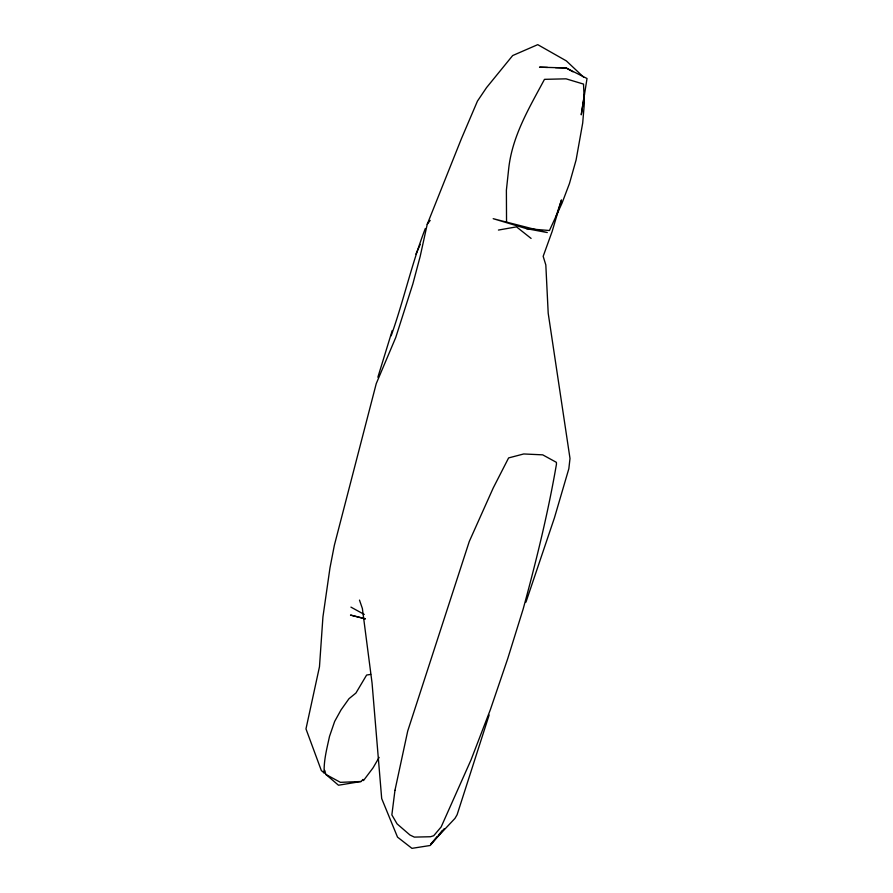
<?xml version="1.0" encoding="UTF-8"?>
<svg xmlns="http://www.w3.org/2000/svg" width="893" height="893" viewBox="0 0 893 893"><rect width="100%" height="100%" fill="white"/><g stroke="black" fill="none" stroke-linecap="round" stroke-linejoin="round"><path stroke-width="1.34" d="M506.543 222.39L506.387 190.22L508.642 169.145C512.08 136.16 529.225 107.897 544.484 79.343L566.062 78.83L583.509 84.076L584.368 102.963L582.705 122.988L576.085 160.014L569.444 183.556L561.931 203.381L549.452 230.517L526.479 228.641L493.193 218.685L547.286 232.548L526.479 228.641M584.435 94.011L581.265 114.806L587.025 78.506L566.106 67.935L539.506 67.198L547.487 67.421M583.553 77.099L566.341 60.891L537.742 44.65L512.671 55.556L486.529 87.637L477.454 101.099L461.324 138.917L427.234 224.288L420.179 256.391L412.867 283.885L395.733 337.521L376.254 383.588L334.362 545.277L329.986 567.814L322.931 616.963L319.471 666.77L305.975 728.911L321.335 770.536L324.181 772.97L324.617 770.402L325.923 774.465L338.48 785.226L361.118 781.498L363.06 779.41L363.473 780.582L373.073 767.824L379.134 757.387M391.156 335.801C403.714 300.494 411.762 263.524 425.325 228.496M377.862 377.248L392.239 330.544M489.141 714.992L457.104 814.751L454.972 818.401L430.928 843.918L437.135 836.696M555.759 217.2L561.474 199.943L552.164 231.41L543.167 256.324L545.824 264.942L548.202 313.264L570.002 458.477L568.841 468.702L554.408 517.918L525.944 602.161M415.892 254.103L420.268 244.381M427.234 224.288L430.192 220.392M444.279 828.659L430.192 845.492L411.941 848.35L397.519 837.121L381.691 798.565L372.057 683.033L362.391 608.524L359.488 600.096M438.898 834.631L442.448 830.501M498.428 230.059L516.511 226.867L531.101 238.431M370.695 674.394L366.61 675.052L355.927 693.046L348.984 698.706L341.048 709.879L334.652 721.444L329.506 736.412C326.938 748.39 323.612 760.613 324.181 772.97M361.118 781.498L340.412 782.346L325.923 774.465M555.468 67.634L566.106 67.935L572.982 71.842M365.304 618.76L350.491 615.076L365.215 618.849M350.927 607.117L364.255 614.44M394.963 790.316L391.86 814.896L397.084 823.882L409.987 835.033L414.341 837.109L430.471 836.741L433.719 835.725L441.142 826.974L471.013 759.932L490.357 709.678L507.704 658.721L523.22 608.836C536.213 561.061 548.079 512.95 556.462 464.137L556.395 462.34L542.71 454.85L523.722 453.968L508.608 457.919L493.226 487.969L469.271 541.493L407.721 731.032L394.963 790.316"/></g></svg>
